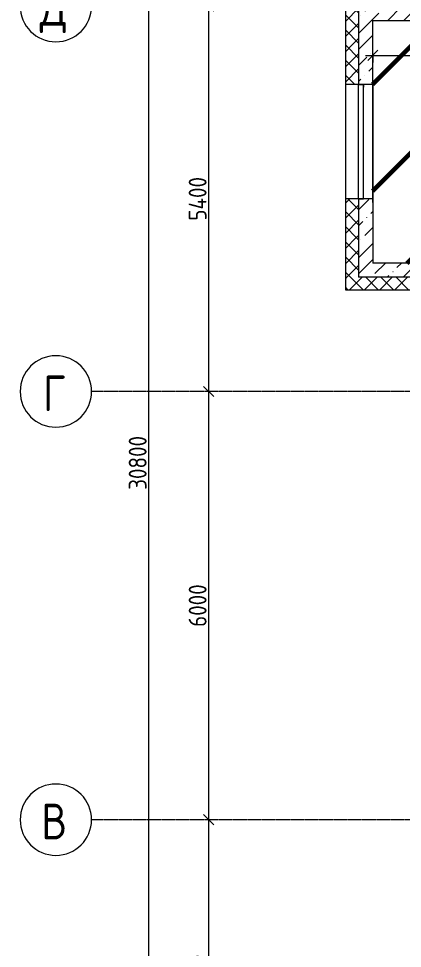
# Model space of a CAD drawing. Header units: millimetres. Extents: x -56773 to 323062, y -262288 to 76460.
# Drawn here: x -26253 to -20876, y -148996 to -135968 of the extents above; entities that cross this region are included whole.
import ezdxf

# ---------------------------------------------------------------- set-up
doc = ezdxf.new("R2010")
doc.units = ezdxf.units.MM
doc.linetypes.add('ADSK_Линия сетки', pattern=[25, 20, -2.5, 0, -2.5])
for name, color, linetype, lineweight in [('1.1) Шлифовка потолка', 5, 'Continuous', 60), ('_ Окна', 7, 'Continuous', 18), ('Окна', 7, 'Continuous', 9), ('Оси', 7, 'Continuous', 9), ('Размеры', 7, 'Continuous', 9), ('Стены наружные', 7, 'Continuous', 18), ('Стены штриховка', 7, 'Continuous', 9)]:
    doc.layers.add(name, color=color, linetype=linetype, lineweight=lineweight)
doc.styles.add('GOST Common', font='', dxfattribs={"width": 0.9, "height": 500})
doc.styles.add('GOST Common_2', font='', dxfattribs={"width": 0.9, "height": 250})
doc.styles.add('GOST Common_3', font='', dxfattribs={"width": 0.9, "height": 200})
doc.styles.get('GOST Common').set_extended_font_data('GOST Common')
doc.styles.get('GOST Common_2').set_extended_font_data('GOST Common')
doc.styles.get('GOST Common_3').set_extended_font_data('GOST Common')
doc.dimstyles.new('ADSK_Основной_2_0_2', dxfattribs={"dimscale": 304.8, "dimtxt": 201.142999, "dimasz": 0.463911, "dimexe": 0.328084, "dimexo": 0.328084, "dimgap": 0.164042, "dimtad": 1, "dimdec": 3, "dimrnd": 0.001, "dimdsep": 46, "dimtxsty": 'GOST Common_3', "dimblk1": 'OBLIQUE', "dimblk2": 'OBLIQUE', "dimsah": 1, "dimcen": 0.09, "dimdle": 0.328084, "dimazin": 2, "dimtfac": 1, "dimtdec": 4, "dimtix": 1, "dimtmove": 0, "dimatfit": 3, "dimfxl": 1, "dimtvp": 1, "dimtolj": 1, "dimtzin": 0, "dimlwd": 20, "dimlwe": 20, "dimarcsym": 2})
doc.dimstyles.new('ADSK_Основной_2_5_мм', dxfattribs={"dimscale": 304.8, "dimtxt": 251.428749, "dimasz": 0.463911, "dimexe": 0.492126, "dimexo": 0.984252, "dimgap": 0.098425, "dimtad": 1, "dimrnd": 0.01, "dimdsep": 46, "dimtxsty": 'GOST Common_2', "dimblk1": 'OBLIQUE', "dimblk2": 'OBLIQUE', "dimsah": 1, "dimcen": 0.09, "dimdle": 0.492126, "dimazin": 2, "dimtfac": 1, "dimtdec": 4, "dimtix": 1, "dimtmove": 0, "dimatfit": 3, "dimfxl": 1, "dimtvp": 1, "dimtolj": 1, "dimtzin": 0, "dimlwd": 20, "dimlwe": 20, "dimarcsym": 2})
pattern_1 = [(45, (9.36, -150597.75), (84.1895, 308.69595), [396.875, -79.375, 3.353, -76.022])]
pattern_2 = [(45, (9.36, -150597.75), (-106.066, 106.066), []), (135, (9.36, -150597.75), (-106.066, -106.066), [])]

# ---------------------------------------------------------------- blocks, each defined once
blk = doc.blocks.new('ОКНО L03 _2СТ_RS - ОК-6_1600х1980h_лестничная клетка-3556673-Кладочный план 3-го этажа')
at = {"layer": '_ Окна'}
for p, q in [((-838.1, 100), (761.9, 100)), ((-838.1, 100), (-838.1, 30)), ((-838.1, 100), (-833.1, 100)), ((-838.1, 30), (761.9, 30)), ((-838.1, 30), (-803.1, 30)), ((-818.1, 100), (-38.1, 100)), ((-818.1, 30), (-38.1, 30)), ((-38.1, 100), (741.9, 100)), ((-38.1, 30), (741.9, 30)), ((761.9, 30), (726.9, 30)), ((761.9, 100), (756.9, 100)), ((761.9, 100), (761.9, 30))]:
    blk.add_line(p, q, dxfattribs=at)
at = {"layer": 'Окна'}
blk.add_line((-888.1, -100), (811.9, -100), dxfattribs=at)
blk = doc.blocks.new('Ось сетки - Круг_Ø10 мм-8259-Кладочный план 3-го этажа')
at = {"layer": 'Оси', "lineweight": 20}
for start, end in [(360, 180), (180, 360)]:
    blk.add_arc((0, 0), 5, start, end, dxfattribs=at)
blk = doc.blocks.new('_Oblique')
at = {"color": 0, "linetype": 'ByBlock', "lineweight": -2}
blk.add_line((-0.5, -0.5), (0.5, 0.5), dxfattribs=at)
blk = doc.blocks.new('*D5092')
at = {"layer": 'Defpoints', "color": 0, "transparency": 16777216}
for p in [(-23690, -147193), (-23590, -147193), (-23690, -151593)]:
    blk.add_point(p, dxfattribs=at)
at = {"layer": 'Размеры', "color": 0, "lineweight": 20, "transparency": 16777216}
for p, q in [((-23590, -151743), (-23590, -147043)), ((-23390, -147193), (-23440, -147193)), ((-23390, -151593), (-23440, -151593))]:
    blk.add_line(p, q, dxfattribs=at)
at = {"layer": 'Размеры', "color": 0, "lineweight": 20, "transparency": 16777216, "xscale": 141.4, "yscale": 141.4, "zscale": 141.4}
for p, rotation in [((-23590, -147193), 90), ((-23590, -151593), 270)]:
    blk.add_blockref('_Oblique', p, dxfattribs=dict(at, rotation=rotation))
at = {"layer": 'Размеры', "color": 0, "lineweight": 9, "transparency": 16777216, "insert": (-23745, -149393), "char_height": 250, "width": 807.98, "attachment_point": 5, "rotation": 90, "style": 'GOST Common_2'}
blk.add_mtext('\\A1;4400', dxfattribs=at)
blk = doc.blocks.new('*D5093')
at = {"layer": 'Defpoints', "color": 0, "transparency": 16777216}
for p in [(-23690, -141193), (-23590, -141193), (-23690, -147193)]:
    blk.add_point(p, dxfattribs=at)
at = {"layer": 'Размеры', "color": 0, "lineweight": 20, "transparency": 16777216}
for p, q in [((-23590, -147343), (-23590, -141043)), ((-23390, -141193), (-23440, -141193)), ((-23390, -147193), (-23440, -147193))]:
    blk.add_line(p, q, dxfattribs=at)
at = {"layer": 'Размеры', "color": 0, "lineweight": 20, "transparency": 16777216, "xscale": 141.4, "yscale": 141.4, "zscale": 141.4}
for p, rotation in [((-23590, -141193), 90), ((-23590, -147193), 270)]:
    blk.add_blockref('_Oblique', p, dxfattribs=dict(at, rotation=rotation))
at = {"layer": 'Размеры', "color": 0, "lineweight": 9, "transparency": 16777216, "insert": (-23745, -144193), "char_height": 250, "width": 756.84, "attachment_point": 5, "rotation": 90, "style": 'GOST Common_2'}
blk.add_mtext('\\A1;6000', dxfattribs=at)
blk = doc.blocks.new('*D5094')
at = {"layer": 'Defpoints', "color": 0, "transparency": 16777216}
for p in [(-23690, -135793), (-23590, -135793), (-23690, -141193)]:
    blk.add_point(p, dxfattribs=at)
at = {"layer": 'Размеры', "color": 0, "lineweight": 20, "transparency": 16777216}
for p, q in [((-23590, -141343), (-23590, -135643)), ((-23390, -135793), (-23440, -135793)), ((-23390, -141193), (-23440, -141193))]:
    blk.add_line(p, q, dxfattribs=at)
at = {"layer": 'Размеры', "color": 0, "lineweight": 20, "transparency": 16777216, "xscale": 141.4, "yscale": 141.4, "zscale": 141.4}
for p, rotation in [((-23590, -135793), 90), ((-23590, -141193), 270)]:
    blk.add_blockref('_Oblique', p, dxfattribs=dict(at, rotation=rotation))
at = {"layer": 'Размеры', "color": 0, "lineweight": 9, "transparency": 16777216, "insert": (-23745, -138493), "char_height": 250, "width": 782.41, "attachment_point": 5, "rotation": 90, "style": 'GOST Common_2'}
blk.add_mtext('\\A1;5400', dxfattribs=at)
blk = doc.blocks.new('*D5097')
at = {"layer": 'Defpoints', "color": 0, "transparency": 16777216}
for p in [(-24530, -126793), (-24430, -126793), (-24530, -157593)]:
    blk.add_point(p, dxfattribs=at)
at = {"layer": 'Размеры', "color": 0, "lineweight": 20, "transparency": 16777216}
for p, q in [((-24430, -157743), (-24430, -126643)), ((-24230, -126793), (-24280, -126793)), ((-24230, -157593), (-24280, -157593))]:
    blk.add_line(p, q, dxfattribs=at)
at = {"layer": 'Размеры', "color": 0, "lineweight": 20, "transparency": 16777216, "xscale": 141.4, "yscale": 141.4, "zscale": 141.4}
for p, rotation in [((-24430, -126793), 90), ((-24430, -157593), 270)]:
    blk.add_blockref('_Oblique', p, dxfattribs=dict(at, rotation=rotation))
at = {"layer": 'Размеры', "color": 0, "lineweight": 9, "transparency": 16777216, "insert": (-24585, -142193), "char_height": 250, "width": 946.05, "attachment_point": 5, "rotation": 90, "style": 'GOST Common_2'}
blk.add_mtext('\\A1;30800', dxfattribs=at)
blk = doc.blocks.new('*D5574')
at = {"layer": 'Defpoints', "color": 0, "transparency": 16777216}
for p in [(-21291, -136383), (-13091, -136383), (-13091, -136483)]:
    blk.add_point(p, dxfattribs=at)
at = {"layer": 'Размеры', "color": 0, "lineweight": 20, "transparency": 16777216}
for p, q in [((-21391, -136483), (-12991, -136483)), ((-21291, -136483), (-21291, -136583)), ((-13091, -136483), (-13091, -136583))]:
    blk.add_line(p, q, dxfattribs=at)
at = {"layer": 'Размеры', "color": 0, "lineweight": 20, "transparency": 16777216, "xscale": 141.4, "yscale": 141.4, "zscale": 141.4, "rotation": 180}
blk.add_blockref('_Oblique', (-21291, -136483), dxfattribs=at)
at = {"layer": 'Размеры', "color": 0, "lineweight": 20, "transparency": 16777216, "xscale": 141.4, "yscale": 141.4, "zscale": 141.4}
blk.add_blockref('_Oblique', (-13091, -136483), dxfattribs=at)
at = {"layer": 'Размеры', "color": 0, "lineweight": 9, "transparency": 16777216, "insert": (-17191, -136333), "char_height": 200, "width": 605.47, "attachment_point": 5, "style": 'GOST Common_3'}
blk.add_mtext('\\A1;8200', dxfattribs=at)

msp = doc.modelspace()

# ---------------------------------------------------------------- hatches: boundary and pattern name
at = {"layer": '1.1) Шлифовка потолка', "transparency": 33554687}
h = msp.add_hatch(dxfattribs=at)
h.set_pattern_fill('ANSI31', color=5, scale=333)
h.set_pattern_definition([(45, (1e-11, 99716), (-747.6063, 747.6063), [])])
h.paths.add_polyline_path([(-21290.6385, -135992.7816), (-13090.6385, -135992.7816), (-13090.6385, -139392.7816), (-21290.6385, -139392.7816)])
at = {"layer": 'Стены наружные', "lineweight": 9}
h = msp.add_hatch(dxfattribs=at)
h.set_pattern_fill('FP_4', color=256, style=0, pattern_type=2)
h.set_pattern_definition(pattern_2)
h.paths.add_polyline_path([(-21670.6385, -139592.7816), (-21490.6385, -139592.7816), (-21490.6385, -139036.5581), (-21670.6385, -139036.5581), (-21670.6385, -139525.9568)])
h.paths.add_polyline_path([(-21670.6385, -136336.5581), (-21490.6385, -136336.5581), (-21490.6385, -135792.7816), (-21670.6385, -135792.7816)])
h = msp.add_hatch(dxfattribs=at)
h.set_pattern_fill('FP_2', color=256, style=0, pattern_type=2)
h.set_pattern_definition(pattern_1)
h.paths.add_polyline_path([(-12890.6385, -135992.7816), (-12890.6385, -135792.7816), (-21490.6385, -135792.7816), (-21490.6385, -135992.7816), (-13090.6385, -135992.7816)])
h = msp.add_hatch(dxfattribs=at)
h.set_pattern_fill('FP_2', color=256, style=0, pattern_type=2)
h.set_pattern_definition(pattern_1)
h.paths.add_polyline_path([(-21290.6385, -139592.7816), (-21290.6385, -139036.5581), (-21490.6385, -139036.5581), (-21490.6385, -139592.7816)])
h.paths.add_polyline_path([(-21490.6385, -136336.5581), (-21290.6385, -136336.5581), (-21290.6385, -135992.7816), (-21490.6385, -135992.7816)])
h = msp.add_hatch(dxfattribs=at)
h.set_pattern_fill('FP_4', color=256, style=0, pattern_type=2)
h.set_pattern_definition(pattern_2)
h.paths.add_polyline_path([(-21490.6385, -139036.5581), (-21490.6385, -138492.7816), (-21670.6385, -138492.7816), (-21670.6385, -139036.5581)])
h.paths.add_polyline_path([(-21490.6385, -136892.7816), (-21490.6385, -136336.5581), (-21670.6385, -136336.5581), (-21670.6385, -136892.7816)])
h = msp.add_hatch(dxfattribs=at)
h.set_pattern_fill('FP_3', color=256, style=0, pattern_type=2)
h.set_pattern_definition([(45, (9.36, -150597.75), (84.1903, 308.6967), [396.875, -79.375, 3.353, -76.022])])
h.paths.add_polyline_path([(-21290.6385, -139036.5581), (-21290.6385, -138492.7816), (-21490.6385, -138492.7816), (-21490.6385, -139036.5581)])
h.paths.add_polyline_path([(-21290.6385, -136892.7816), (-21290.6385, -136336.5581), (-21490.6385, -136336.5581), (-21490.6385, -136892.7816)])
h = msp.add_hatch(dxfattribs=at)
h.set_pattern_fill('FP_2', color=256, style=0, pattern_type=2)
h.set_pattern_definition(pattern_1)
h.paths.add_polyline_path([(-21290.6385, -139592.7816), (-13090.6385, -139592.7816), (-13090.6385, -139392.7816), (-21290.6385, -139392.7816)])
h = msp.add_hatch(dxfattribs=at)
h.set_pattern_fill('FP_4', color=256, style=0, pattern_type=2)
h.set_pattern_definition(pattern_2)
h.paths.add_polyline_path([(-19840.6385, -139772.7816), (-19840.6385, -139592.7816), (-21670.6385, -139592.7816), (-21670.6385, -139772.7816), (-19970.6385, -139772.7816)])

# ---------------------------------------------------------------- linework, layer by layer
at = {"layer": 'Оси', "linetype": 'ADSK_Линия сетки', "lineweight": 5}
for p, q in [((62587.9153, -141192.7816), (-25230.7352, -141192.7816)), ((62587.9153, -147192.7816), (-25230.7352, -147192.7816))]:
    msp.add_line(p, q, dxfattribs=at)
at = {"layer": 'Стены наружные', "lineweight": 9}
for p, q in [((-21670.6385, -136892.7816), (-21670.6385, -135612.7816)), ((-21490.6385, -135792.7816), (-21490.6385, -135992.7816)), ((-21290.6385, -136892.7816), (-21290.6385, -135992.7816)), ((-21290.6385, -135992.7816), (-13090.6385, -135992.7816)), ((-21290.6385, -136892.7816), (-21670.6385, -136892.7816)), ((-21670.6385, -138492.7816), (-21670.6385, -136892.7816)), ((-21290.6385, -136892.7816), (-21290.6385, -138492.7816)), ((-21290.6385, -138492.7816), (-21670.6385, -138492.7816)), ((-21670.6385, -139772.7816), (-21670.6385, -138492.7816)), ((-21290.6385, -138492.7816), (-21290.6385, -139392.7816)), ((-13090.6385, -139392.7816), (-21290.6385, -139392.7816)), ((-21290.6385, -139592.7816), (-21490.6385, -139592.7816)), ((-19970.6385, -139772.7816), (-21670.6385, -139772.7816))]:
    msp.add_line(p, q, dxfattribs=at)
at = {"layer": 'Стены штриховка', "lineweight": 9}
for p, q in [((-21490.6385, -135992.7816), (-21490.6385, -136892.7816)), ((-21490.6385, -138492.7816), (-21490.6385, -139592.7816)), ((-19540.6385, -139592.7816), (-21290.6385, -139592.7816))]:
    msp.add_line(p, q, dxfattribs=at)

# ---------------------------------------------------------------- block references
at = {"layer": 'Окна', "rotation": 89.9999999999999}
msp.add_blockref('ОКНО L03 _2СТ_RS - ОК-6_1600х1980h_лестничная клетка-3556673-Кладочный план 3-го этажа', (-21390.6385, -137654.6816), dxfattribs=at)
at = {"layer": 'Оси', "lineweight": 20, "xscale": 99.99999999999993, "yscale": 99.99999999999993, "zscale": 99.99999999999993, "rotation": 89.9999999999998}
for p in [(-25730.7352, -135792.7816), (-25730.7352, -141192.7816), (-25730.7352, -147192.7816)]:
    msp.add_blockref('Ось сетки - Круг_Ø10 мм-8259-Кладочный план 3-го этажа', p, dxfattribs=at)

# ---------------------------------------------------------------- texts
at = {"layer": 'Оси', "char_height": 500, "attachment_point": 1, "style": 'GOST Common'}
for s, insert, width in [('\\fGOST Common|b0|i0|c204|p34|;\\W.9;Д', (-25956.7123, -135568.2227), 497.847937), ('\\fGOST Common|b0|i0|c204|p34|;\\W.9;Г', (-25912.1623, -140968.2227), 389.620125), ('\\fGOST Common|b0|i0|c204|p34|;\\W.9;В', (-25936.0123, -146968.2227), 447.341625)]:
    msp.add_mtext(s, dxfattribs=dict(at, insert=insert, width=width))

# ---------------------------------------------------------------- dimensions: what is measured, and where the dimension line sits
at = {"layer": 'Размеры', "lineweight": 9}
for base, p1, p2, override, picture, middle in [((-24429.9613, -126792.7816), (-24529.9462, -157592.7816), (-24529.9462, -126792.7816), {"dimpost": '<>', "dimfxl": 30800}, '*D5097', (-24584.9613, -142192.7816)), ((-23589.9613, -135792.7816), (-23689.9462, -141192.7816), (-23689.9462, -135792.7816), {"dimpost": '<>', "dimfxl": 5400}, '*D5094', (-23744.9613, -138492.7816)), ((-23589.9613, -141192.7816), (-23689.9462, -147192.7816), (-23689.9462, -141192.7816), {"dimpost": '<>', "dimfxl": 6000}, '*D5093', (-23744.9613, -144192.7816)), ((-23589.9613, -147192.7816), (-23689.9462, -151592.7816), (-23689.9462, -147192.7816), {"dimpost": '<>', "dimfxl": 4400}, '*D5092', (-23744.9613, -149392.7816))]:
    dim = msp.add_linear_dim(base=base, p1=p1, p2=p2, angle=90, dimstyle='ADSK_Основной_2_5_мм', override=override, dxfattribs=at)
    dim.commit()
    dim.dimension.update_dxf_attribs({"geometry": picture, "text_midpoint": middle})
dim = msp.add_linear_dim(base=(-13090.6385, -136483.1606), p1=(-21290.6385, -136383.1757), p2=(-13090.6385, -136383.1757), dimstyle='ADSK_Основной_2_0_2', override={"dimpost": '<>', "dimfxl": 8200}, dxfattribs=at)
dim.commit()
dim.dimension.update_dxf_attribs({"geometry": '*D5574', "text_midpoint": (-17190.6385, -136333.1606)})

doc.saveas('drawing.dxf')
